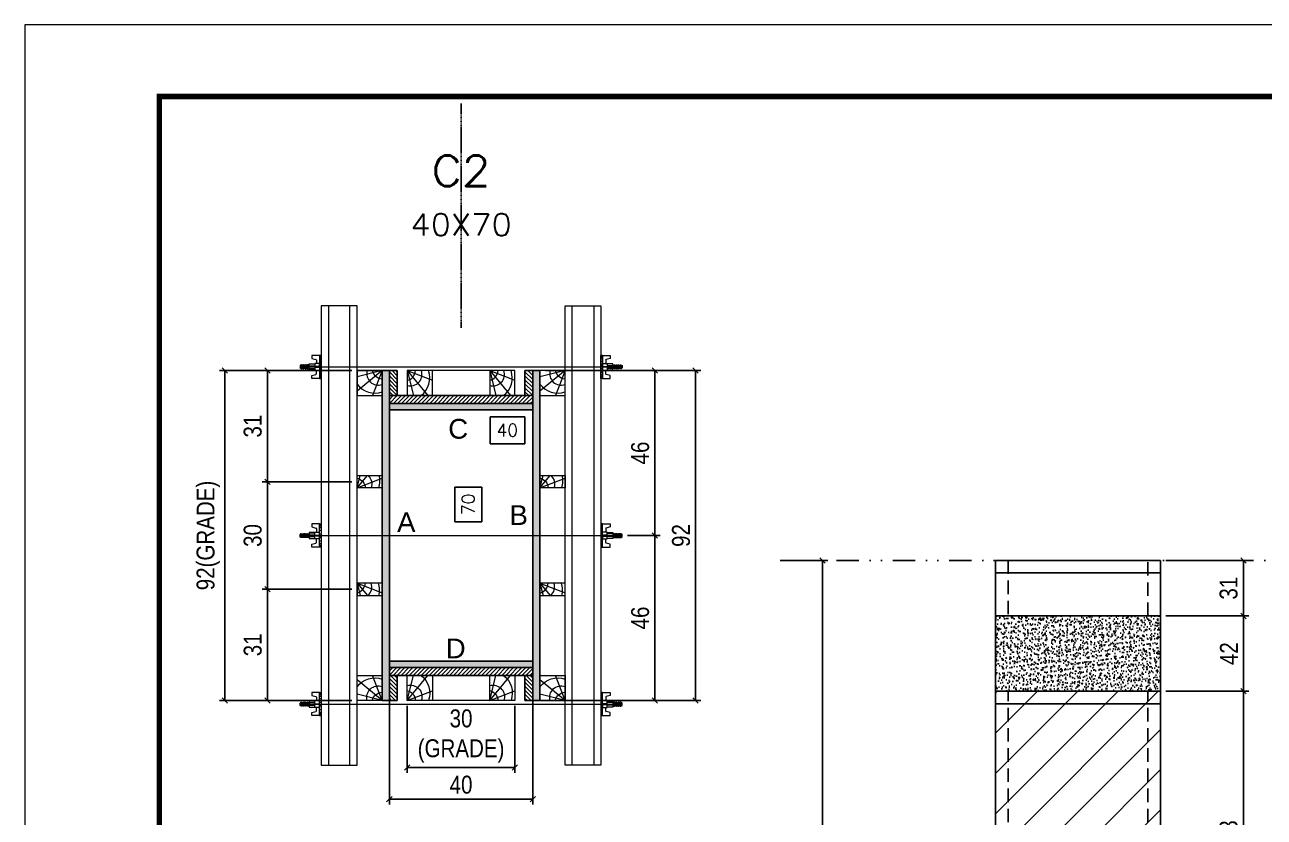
# Model space of a CAD drawing. Extents: x 2949 to 9203, y -16089 to 12527.
# Drawn here: x 2949 to 3640, y 2896 to 3338 of the extents above; entities that cross this region are included whole.
import ezdxf
from ezdxf.enums import TextEntityAlignment as Align

# ---------------------------------------------------------------- set-up
doc = ezdxf.new("R2010")
doc.units = 0
for name, pattern in [('DASHED', [0.75, 0.5, -0.25]), ('DIVIDE2', [0.625, 0.25, -0.125, 0, -0.125, 0, -0.125]), ('HIDDEN', [0.375, 0.25, -0.125])]:
    doc.linetypes.add(name, pattern=pattern)
for name, color, linetype in [('CHAPA', 1, 'Continuous'), ('COTA', 241, 'Continuous'), ('cotas', 4, 'Continuous'), ('MEIO_PONT', 93, 'Continuous'), ('Nível', 160, 'Continuous'), ('Painéis', 200, 'Continuous'), ('SARR_2.2x7', 40, 'Continuous'), ('SARRAFO', 251, 'Continuous'), ('Sarrafo de Pressão', 42, 'HIDDEN'), ('Texto de Titulo', 7, 'Continuous'), ('Texto Qtd Sarr', 242, 'Continuous'), ('TEXTO_GERAL', 7, 'Continuous')]:
    doc.layers.add(name, color=color, linetype=linetype)
for name, color, linetype, lineweight in [('Folhas', 255, 'Continuous', 9), ('Hachura', 251, 'Continuous', 9), ('Madeira', 126, 'Continuous', 18), ('Perfil Metálico', 224, 'Continuous', 18), ('SARRAFO DE PRESSAO', 251, 'DASHED', 9), ('Texto Seção', 7, 'Continuous', 15)]:
    doc.layers.add(name, color=color, linetype=linetype, lineweight=lineweight)
doc.styles.add('ARIAL', font='arial.ttf')
doc.styles.add('COTA TECNICA', font='techl___.ttf', dxfattribs={"height": 10})
doc.styles.add('COTA TECNICA 2X', font='techl___.ttf', dxfattribs={"height": 10})
doc.styles.add('COTA TECNICA-50', font='techl___.ttf', dxfattribs={"height": 10})
doc.styles.add('ROMANS', font='romans.shx')
doc.dimstyles.new('COTA PAINEL-50', dxfattribs={"dimtxt": 10, "dimasz": 3, "dimexe": 3, "dimexo": 3, "dimgap": 3, "dimtad": 1, "dimdec": 1, "dimzin": 12, "dimdsep": 46, "dimtxsty": 'COTA TECNICA-50', "dimblk1": 'OBLIQUE', "dimblk2": 'OBLIQUE', "dimsah": 1, "dimcen": 0.9, "dimclrd": 4, "dimclre": 4, "dimclrt": 240, "dimadec": 1, "dimazin": 3, "dimtfac": 1, "dimtdec": 1, "dimtmove": 0, "dimatfit": 3, "dimfxl": 1, "dimtolj": 1, "dimtzin": 12, "dimarcsym": 0})
doc.dimstyles.new('PAINEL', dxfattribs={"dimtxt": 10, "dimasz": 3, "dimexe": 3, "dimexo": 3, "dimgap": 3, "dimtad": 1, "dimdec": 1, "dimzin": 12, "dimdsep": 46, "dimtxsty": 'COTA TECNICA', "dimblk1": 'OBLIQUE', "dimblk2": 'OBLIQUE', "dimsah": 1, "dimcen": 0.9, "dimclrd": 4, "dimclre": 4, "dimclrt": 240, "dimadec": 1, "dimazin": 3, "dimtfac": 1, "dimtdec": 1, "dimtmove": 0, "dimatfit": 3, "dimfxl": 1, "dimtolj": 1, "dimtzin": 12, "dimarcsym": 0})
doc.dimstyles.new('SECAO PILAR', dxfattribs={"dimtxt": 10, "dimasz": 3, "dimexe": 3, "dimexo": 3, "dimgap": 3, "dimtad": 1, "dimdec": 1, "dimlfac": 0.5, "dimzin": 12, "dimdsep": 46, "dimtxsty": 'COTA TECNICA 2X', "dimblk1": 'OBLIQUE', "dimblk2": 'OBLIQUE', "dimsah": 1, "dimcen": 0.9, "dimclrd": 256, "dimclre": 256, "dimclrt": 256, "dimadec": 1, "dimazin": 3, "dimtfac": 1, "dimtdec": 1, "dimtmove": 0, "dimatfit": 3, "dimfxl": 1, "dimtolj": 1, "dimtzin": 12, "dimarcsym": 0})
doc.dimstyles.new('SECÇÃO 2', dxfattribs={"dimtxt": 7, "dimasz": 6, "dimexe": 0.18, "dimexo": 2, "dimgap": -4, "dimtad": 3, "dimdec": 1, "dimlfac": 0.5, "dimzin": 12, "dimdsep": 46, "dimtxsty": 'ROMANS', "dimblk": 'ARCHTICK', "dimcen": 0.09, "dimse1": 1, "dimse2": 1, "dimsd1": 1, "dimsd2": 1, "dimclrd": 180, "dimclre": 5, "dimclrt": 1, "dimadec": 0, "dimazin": 3, "dimtfac": 1, "dimtdec": 1, "dimtofl": 0, "dimtmove": 0, "dimatfit": 3, "dimldrblk": 'ARCHTICK', "dimfxl": 1, "dimtolj": 1, "dimtzin": 0, "dimarcsym": 0})

# ---------------------------------------------------------------- blocks, each defined once
blk = doc.blocks.new('9999999999')
at = {"layer": 'Folhas'}
blk.add_lwpolyline([(98138.98, 34190.21), (99623.98, 34190.21), (99623.98, 35240.21), (98138.98, 35240.21)], close=True, dxfattribs=at)
at = {"layer": 'Folhas', "color": 30, "const_width": 3}
blk.add_lwpolyline([(98213.98, 34230.21), (99583.98, 34230.21), (99583.98, 35200.21), (98213.98, 35200.21)], close=True, dxfattribs=at)
blk = doc.blocks.new('*D1124')
at = {"layer": 'COTA', "color": 180, "lineweight": -2, "transparency": 16777216}
for p, q in [((3203.84, 3080.35), (3188.84, 3080.35)), ((3188.84, 3080.35), (3188.84, 3061.01)), ((3203.84, 3061.01), (3203.84, 3080.35)), ((3188.84, 3061.01), (3203.84, 3061.01))]:
    blk.add_line(p, q, dxfattribs=at)
at = {"layer": 'Defpoints', "color": 0, "transparency": 16777216}
for p in [(3152.33, 3123.31), (3152.33, 2983.31), (3207.84, 2983.31)]:
    blk.add_point(p, dxfattribs=at)
at = {"layer": 'COTA', "color": 1, "transparency": 16777216, "insert": (3196.34, 3070.68), "char_height": 7, "attachment_point": 5, "rotation": 90, "style": 'ROMANS'}
blk.add_mtext('\\A1;70', dxfattribs=at)
blk = doc.blocks.new('_ArchTick')
at = {"color": 0, "linetype": 'ByBlock', "const_width": 0.15}
blk.add_lwpolyline([(-0.5, -0.5), (0.5, 0.5)], dxfattribs=at)
blk = doc.blocks.new('_Oblique')
at = {"color": 0, "linetype": 'ByBlock', "lineweight": -2}
blk.add_line((-0.5, -0.5), (0.5, 0.5), dxfattribs=at)
blk = doc.blocks.new('*D1125')
at = {"layer": 'COTA', "lineweight": -2, "transparency": 16777216}
for p, q in [((3239.33, 3145.31), (3326.1, 3145.31)), ((3323.1, 3145.31), (3323.1, 2961.31)), ((3239.33, 2961.31), (3326.1, 2961.31))]:
    blk.add_line(p, q, dxfattribs=at)
at = {"layer": 'Defpoints', "color": 0, "transparency": 16777216}
for p in [(3236.33, 3145.31), (3236.33, 2961.31), (3323.1, 2961.31)]:
    blk.add_point(p, dxfattribs=at)
at = {"layer": 'COTA', "lineweight": -2, "transparency": 16777216, "xscale": 3, "yscale": 3, "zscale": 3}
for p, rotation in [((3323.1, 3145.31), 90), ((3323.1, 2961.31), 270)]:
    blk.add_blockref('_Oblique', p, dxfattribs=dict(at, rotation=rotation))
at = {"layer": 'COTA', "transparency": 16777216, "insert": (3315.02, 3053.31), "char_height": 10, "attachment_point": 5, "rotation": 90, "style": 'COTA TECNICA 2X'}
blk.add_mtext('\\A1;92', dxfattribs=at)
blk = doc.blocks.new('*D1126')
at = {"layer": 'COTA', "lineweight": -2, "transparency": 16777216}
for p, q in [((3273.33, 3145.31), (3303.33, 3145.31)), ((3300.33, 3145.31), (3300.33, 3053.31)), ((3285.13, 3053.31), (3303.33, 3053.31))]:
    blk.add_line(p, q, dxfattribs=at)
at = {"layer": 'Defpoints', "color": 0, "transparency": 16777216}
for p in [(3270.33, 3145.31), (3282.13, 3053.31), (3300.33, 3053.31)]:
    blk.add_point(p, dxfattribs=at)
at = {"layer": 'COTA', "lineweight": -2, "transparency": 16777216, "xscale": 3, "yscale": 3, "zscale": 3}
for p, rotation in [((3300.33, 3145.31), 90), ((3300.33, 3053.31), 270)]:
    blk.add_blockref('_Oblique', p, dxfattribs=dict(at, rotation=rotation))
at = {"layer": 'COTA', "transparency": 16777216, "insert": (3292.23, 3099.31), "char_height": 10, "attachment_point": 5, "rotation": 90, "style": 'COTA TECNICA 2X'}
blk.add_mtext('\\A1;46', dxfattribs=at)
blk = doc.blocks.new('*D1127')
at = {"layer": 'COTA', "lineweight": -2, "transparency": 16777216}
for p, q in [((3285.13, 3053.31), (3303.33, 3053.31)), ((3300.33, 2961.31), (3300.33, 3053.31)), ((3273.33, 2961.31), (3303.33, 2961.31))]:
    blk.add_line(p, q, dxfattribs=at)
at = {"layer": 'Defpoints', "color": 0, "transparency": 16777216}
for p in [(3282.13, 3053.31), (3300.33, 3053.31), (3270.33, 2961.31)]:
    blk.add_point(p, dxfattribs=at)
at = {"layer": 'COTA', "lineweight": -2, "transparency": 16777216, "xscale": 3, "yscale": 3, "zscale": 3}
for p, rotation in [((3300.33, 3053.31), 90), ((3300.33, 2961.31), 270)]:
    blk.add_blockref('_Oblique', p, dxfattribs=dict(at, rotation=rotation))
at = {"layer": 'COTA', "transparency": 16777216, "insert": (3292.23, 3007.31), "char_height": 10, "attachment_point": 5, "rotation": 90, "style": 'COTA TECNICA 2X'}
blk.add_mtext('\\A1;46', dxfattribs=at)
blk = doc.blocks.new('*D1128')
at = {"layer": 'COTA', "color": 180, "lineweight": -2, "transparency": 16777216}
for p, q in [((3227.83, 3119.52), (3208.5, 3119.52)), ((3208.5, 3119.52), (3208.5, 3104.52)), ((3227.83, 3104.52), (3227.83, 3119.52)), ((3208.5, 3104.52), (3227.83, 3104.52))]:
    blk.add_line(p, q, dxfattribs=at)
at = {"layer": 'Defpoints', "color": 0, "transparency": 16777216}
for p in [(3152.33, 3123.31), (3232.33, 3123.31), (3232.33, 3100.52)]:
    blk.add_point(p, dxfattribs=at)
at = {"layer": 'COTA', "color": 1, "transparency": 16777216, "insert": (3218.16, 3112.02), "char_height": 7, "attachment_point": 5, "style": 'ROMANS'}
blk.add_mtext('\\A1;40', dxfattribs=at)
blk = doc.blocks.new('titulo1')
at = {"layer": 'Defpoints', "color": 252, "linetype": 'HIDDEN', "ltscale": 2}
blk.add_line((0, 0), (0, 125), dxfattribs=at)
at = {"layer": 'Defpoints', "style": 'ROMANS', "oblique": 15}
blk.add_attdef('FOLHA', text='', height=10, dxfattribs=at).set_placement((0, 15.58), align=Align.MIDDLE_CENTER)
at = {"layer": 'Texto Qtd Sarr', "color": 3, "style": 'ROMANS', "oblique": 15}
for tag, height, p in [('TITULO', 17, (0, 71.45)), ('SEÇÃO', 12, (0, 41.55))]:
    blk.add_attdef(tag, text='', height=height, dxfattribs=at).set_placement(p, align=Align.MIDDLE_CENTER)
blk = doc.blocks.new('PONTALETE')
at = {"layer": 'Madeira'}
for q in [(2.71, 7), (7, 5.76), (7, 1.74)]:
    blk.add_line((0, 0), q, dxfattribs=at)
blk.add_lwpolyline([(0, 0), (7, 0), (7, 7), (0, 7)], close=True, dxfattribs=at)
for centre, radius, start, end in [((2.04, 0.06), 6.23, 37.2818, 109.0913), ((1.09, 0.9), 3.19, 343.603, 109.9847), ((-0.21, -0.78), 3.09, 14.6322, 86.0383)]:
    blk.add_arc(centre, radius, start, end, dxfattribs=at)
blk = doc.blocks.new('*D1129')
at = {"layer": 'COTA', "lineweight": -2, "transparency": 16777216}
for p, q in [((3131.33, 3145.31), (3057.55, 3145.31)), ((3060.55, 3145.31), (3060.55, 2961.31)), ((3131.33, 2961.31), (3057.55, 2961.31))]:
    blk.add_line(p, q, dxfattribs=at)
at = {"layer": 'Defpoints', "color": 0, "transparency": 16777216}
for p in [(3134.33, 3145.31), (3060.55, 2961.31), (3134.33, 2961.31)]:
    blk.add_point(p, dxfattribs=at)
at = {"layer": 'COTA', "lineweight": -2, "transparency": 16777216, "xscale": 3, "yscale": 3, "zscale": 3}
for p, rotation in [((3060.55, 3145.31), 90), ((3060.55, 2961.31), 270)]:
    blk.add_blockref('_Oblique', p, dxfattribs=dict(at, rotation=rotation))
at = {"layer": 'COTA', "transparency": 16777216, "insert": (3051.33, 3053.31), "char_height": 10, "attachment_point": 5, "rotation": 90, "style": 'COTA TECNICA 2X'}
blk.add_mtext('\\A1;92(GRADE)', dxfattribs=at)
blk = doc.blocks.new('MEIO PONTALETE')
at = {"layer": 'Madeira'}
for q in [(2.71, 7), (3.5, 2.88), (3.5, 0.87)]:
    blk.add_line((0, 0), q, dxfattribs=at)
blk.add_lwpolyline([(0, 0), (3.5, 0), (3.5, 7), (0, 7)], close=True, dxfattribs=at)
for centre, radius, start, end in [((2.04, 0.06), 6.23, 76.4499, 109.0913), ((1.09, 0.9), 3.19, 40.9063, 109.9847), ((-0.21, -0.78), 3.09, 14.6322, 86.0383)]:
    blk.add_arc(centre, radius, start, end, dxfattribs=at)
blk = doc.blocks.new('*D1149')
at = {"layer": 'COTA', "lineweight": -2, "transparency": 16777216}
for p, q in [((3131.33, 3023.31), (3081.39, 3023.31)), ((3084.39, 3023.31), (3084.39, 2961.31)), ((3131.33, 2961.31), (3081.39, 2961.31))]:
    blk.add_line(p, q, dxfattribs=at)
at = {"layer": 'Defpoints', "color": 0, "transparency": 16777216}
for p in [(3134.33, 3023.31), (3084.39, 2961.31), (3134.33, 2961.31)]:
    blk.add_point(p, dxfattribs=at)
at = {"layer": 'COTA', "lineweight": -2, "transparency": 16777216, "xscale": 3, "yscale": 3, "zscale": 3}
for p, rotation in [((3084.39, 3023.31), 90), ((3084.39, 2961.31), 270)]:
    blk.add_blockref('_Oblique', p, dxfattribs=dict(at, rotation=rotation))
at = {"layer": 'COTA', "transparency": 16777216, "insert": (3076.17, 2992.31), "char_height": 10, "attachment_point": 5, "rotation": 90, "style": 'COTA TECNICA 2X'}
blk.add_mtext('\\A1;31', dxfattribs=at)
blk = doc.blocks.new('C')
at = {"layer": 'Hachura', "color": 0}
for p, q in [((0, 3.22), (0, -3.22)), ((0.45, 3.22), (0, 3.22)), ((0.46, 3.16), (0, 3.16)), ((0.46, 3.05), (0, 3.05)), ((0.46, 2.88), (0, 2.88)), ((0, 2.75), (0, -1.16)), ((0.46, 2.65), (0, 2.65)), ((0.46, 2.23), (0, 2.23)), ((0.46, 1.51), (0, 1.51)), ((0.39, 0.49), (0.17, 0.49)), ((0.45, -3.23), (0.45, 3.22)), ((0.45, 3.22), (2.58, 3.22)), ((1.74, 0.97), (0.45, 0.97)), ((1.45, 0.1), (0.45, 0.1)), ((1.35, 1.94), (1.35, 0.96)), ((2.58, 2.39), (1.47, 2.09)), ((1.74, -0.97), (1.74, 0.97)), ((1.74, 0.97), (1.74, 0.84)), ((1.74, 0.97), (1.74, 0.84)), ((1.74, 0.84), (3.35, 0.84)), ((3.35, 0.45), (1.74, 0.45)), ((2.58, 3.22), (2.58, 2.39)), ((3.32, 0.84), (3.32, -0.84)), ((3.35, 0.84), (3.35, -0.84)), ((3.68, 0.45), (3.35, 0.45)), ((3.84, -0.52), (3.35, 0.45)), ((3.35, 0.06), (3.67, -0.57)), ((3.68, 0.45), (4.16, -0.52)), ((3.72, 0.5), (4.25, -0.57)), ((4.37, -0.55), (3.83, 0.53)), ((4.15, 0.45), (3.93, 0.45)), ((4.42, -0.52), (3.93, 0.45)), ((4.15, 0.45), (4.26, 0.45)), ((4.26, 0.45), (4.74, -0.52)), ((4.3, 0.5), (4.83, -0.57)), ((4.95, -0.55), (4.41, 0.53)), ((4.51, 0.45), (4.84, 0.45)), ((5, -0.52), (4.51, 0.45)), ((4.84, 0.45), (5.32, -0.52)), ((4.88, 0.5), (5.41, -0.57)), ((5.53, -0.55), (4.99, 0.53)), ((5.58, -0.52), (5.09, 0.45)), ((5.42, 0.45), (5.09, 0.45)), ((5.58, -0.52), (5.09, 0.45)), ((5.42, 0.45), (5.74, -0.19)), ((5.46, 0.5), (5.74, -0.07)), ((5.74, 0.19), (5.57, 0.53)), ((5.74, 0.32), (5.68, 0.45)), ((5.68, 0.45), (5.74, 0.45)), ((5.74, 0.45), (5.9, 0.29)), ((5.74, 0.45), (5.74, -0.52)), ((5.9, -0.36), (5.9, 0.29)), ((0.45, 0), (0, 0)), ((0.46, -1.52), (0, -1.52)), ((0.46, -2.23), (0, -2.23)), ((0.46, -2.65), (0, -2.65)), ((0.46, -2.88), (0, -2.88)), ((0.46, -3.05), (0, -3.05)), ((0.46, -3.16), (0, -3.16)), ((0, -3.22), (2.57, -3.22)), ((0.08, -0.48), (0.29, -0.48)), ((0.29, -0.48), (0.4, -0.48)), ((0.45, 0), (0.45, -0.97)), ((0.45, -0.16), (1.45, -0.16)), ((0.45, -0.65), (0.45, -0.32)), ((0.45, -3.23), (0.45, -0.65)), ((0.45, -0.97), (1.74, -0.97)), ((1.35, -1.94), (1.35, -0.97)), ((2.58, -2.39), (1.47, -2.1)), ((3.35, -0.32), (1.74, -0.32)), ((3.35, -0.84), (1.74, -0.84)), ((2.58, -3.23), (2.58, -2.39)), ((3.35, -0.07), (3.58, -0.52)), ((3.35, -0.52), (3.58, -0.52)), ((3.84, -0.52), (4.16, -0.52)), ((4.42, -0.52), (4.74, -0.52)), ((4.63, -0.52), (4.74, -0.52)), ((5, -0.52), (5.32, -0.52)), ((5.58, -0.52), (5.74, -0.52)), ((5.74, -0.52), (5.9, -0.36)), ((5.74, -0.52), (5.74, -0.52))]:
    blk.add_line(p, q, dxfattribs=at)
for centre, radius, start, end in [((1.52, 1.94), 0.161, 104.7436, 180), ((1.44, -0.03), 0.129, 272.695, 87.305), ((3.81, 0.39), 0.143, 25.5688, 154.4312), ((4.39, 0.39), 0.143, 25.5688, 154.4312), ((4.97, 0.39), 0.143, 25.5688, 154.4312), ((5.55, 0.39), 0.143, 25.5688, 154.4312), ((0.17, -0.37), 0.174, 221.744, 317.8592), ((1.52, -1.94), 0.161, 180, 255.2564), ((3.71, -0.4), 0.174, 222.1408, 318.256), ((4.29, -0.4), 0.174, 222.1408, 318.256), ((4.87, -0.4), 0.174, 222.1408, 318.256), ((5.45, -0.4), 0.174, 222.1408, 318.256), ((5.61, -0.4), 0.174, 317.8592, 318.256)]:
    blk.add_arc(centre, radius, start, end, dxfattribs=at)
blk = doc.blocks.new('*D1150')
at = {"layer": 'COTA', "lineweight": -2, "transparency": 16777216}
for p, q in [((3131.33, 3145.31), (3081.39, 3145.31)), ((3084.39, 3145.31), (3084.39, 3083.31)), ((3131.33, 3083.31), (3081.39, 3083.31))]:
    blk.add_line(p, q, dxfattribs=at)
at = {"layer": 'Defpoints', "color": 0, "transparency": 16777216}
for p in [(3134.33, 3145.31), (3084.39, 3083.31), (3134.33, 3083.31)]:
    blk.add_point(p, dxfattribs=at)
at = {"layer": 'COTA', "lineweight": -2, "transparency": 16777216, "xscale": 3, "yscale": 3, "zscale": 3}
for p, rotation in [((3084.39, 3145.31), 90), ((3084.39, 3083.31), 270)]:
    blk.add_blockref('_Oblique', p, dxfattribs=dict(at, rotation=rotation))
at = {"layer": 'COTA', "transparency": 16777216, "insert": (3076.17, 3114.31), "char_height": 10, "attachment_point": 5, "rotation": 90, "style": 'COTA TECNICA 2X'}
blk.add_mtext('\\A1;31', dxfattribs=at)
blk = doc.blocks.new('*D1151')
at = {"layer": 'COTA', "lineweight": -2, "transparency": 16777216}
for p, q in [((3131.33, 3083.31), (3081.39, 3083.31)), ((3084.39, 3083.31), (3084.39, 3023.31)), ((3131.33, 3023.31), (3081.39, 3023.31))]:
    blk.add_line(p, q, dxfattribs=at)
at = {"layer": 'Defpoints', "color": 0, "transparency": 16777216}
for p in [(3134.33, 3083.31), (3084.39, 3023.31), (3134.33, 3023.31)]:
    blk.add_point(p, dxfattribs=at)
at = {"layer": 'COTA', "lineweight": -2, "transparency": 16777216, "xscale": 3, "yscale": 3, "zscale": 3}
for p, rotation in [((3084.39, 3083.31), 90), ((3084.39, 3023.31), 270)]:
    blk.add_blockref('_Oblique', p, dxfattribs=dict(at, rotation=rotation))
at = {"layer": 'COTA', "transparency": 16777216, "insert": (3076.17, 3053.31), "char_height": 10, "attachment_point": 5, "rotation": 90, "style": 'COTA TECNICA 2X'}
blk.add_mtext('\\A1;30', dxfattribs=at)
blk = doc.blocks.new('*D1152')
at = {"layer": 'cotas', "color": 4, "linetype": 'ByBlock', "lineweight": -2, "transparency": 16777216}
for p, q in [((3373.19, 3039.42), (3396.91, 3039.42)), ((3393.91, 3039.42), (3393.91, 2679.42)), ((3373.19, 2679.42), (3396.91, 2679.42))]:
    blk.add_line(p, q, dxfattribs=at)
at = {"layer": 'Defpoints', "color": 0, "linetype": 'ByBlock', "transparency": 16777216}
for p in [(3370.19, 3039.42), (3370.19, 2679.42), (3393.91, 2679.42)]:
    blk.add_point(p, dxfattribs=at)
at = {"layer": 'cotas', "color": 4, "linetype": 'ByBlock', "lineweight": -2, "transparency": 16777216, "xscale": 3, "yscale": 3, "zscale": 3}
for p, rotation in [((3393.91, 3039.42), 90), ((3393.91, 2679.42), 270)]:
    blk.add_blockref('_Oblique', p, dxfattribs=dict(at, rotation=rotation))
at = {"layer": 'cotas', "color": 240, "linetype": 'ByBlock', "transparency": 16777216, "insert": (3385.69, 2871.95), "char_height": 10, "attachment_point": 5, "rotation": 90, "style": 'COTA TECNICA'}
blk.add_mtext('\\A1;360', dxfattribs=at)
blk = doc.blocks.new('*D1133')
at = {"layer": 'COTA', "color": 4, "linetype": 'ByBlock', "lineweight": -2, "transparency": 16777216}
for p, q in [((3585.36, 2966.42), (3631.6, 2966.42)), ((3628.6, 2803.42), (3628.6, 2966.42)), ((3585.36, 2803.42), (3631.6, 2803.42))]:
    blk.add_line(p, q, dxfattribs=at)
at = {"layer": 'Defpoints', "color": 0, "linetype": 'ByBlock', "transparency": 16777216}
for p in [(3582.36, 2966.42), (3628.6, 2966.42), (3582.36, 2803.42)]:
    blk.add_point(p, dxfattribs=at)
at = {"layer": 'COTA', "color": 4, "linetype": 'ByBlock', "lineweight": -2, "transparency": 16777216, "xscale": 3, "yscale": 3, "zscale": 3}
for p, rotation in [((3628.6, 2966.42), 90), ((3628.6, 2803.42), 270)]:
    blk.add_blockref('_Oblique', p, dxfattribs=dict(at, rotation=rotation))
at = {"layer": 'COTA', "color": 240, "linetype": 'ByBlock', "transparency": 16777216, "insert": (3620.38, 2884.92), "char_height": 10, "attachment_point": 5, "rotation": 90, "style": 'COTA TECNICA'}
blk.add_mtext('\\A1;163', dxfattribs=at)
blk = doc.blocks.new('*D1134')
at = {"layer": 'COTA', "color": 4, "linetype": 'ByBlock', "lineweight": -2, "transparency": 16777216}
for p, q in [((3585.36, 3008.42), (3631.6, 3008.42)), ((3628.6, 3008.42), (3628.6, 2966.42)), ((3585.36, 2966.42), (3631.6, 2966.42))]:
    blk.add_line(p, q, dxfattribs=at)
at = {"layer": 'Defpoints', "color": 0, "linetype": 'ByBlock', "transparency": 16777216}
for p in [(3582.36, 3008.42), (3582.36, 2966.42), (3628.6, 2966.42)]:
    blk.add_point(p, dxfattribs=at)
at = {"layer": 'COTA', "color": 4, "linetype": 'ByBlock', "lineweight": -2, "transparency": 16777216, "xscale": 3, "yscale": 3, "zscale": 3}
for p, rotation in [((3628.6, 3008.42), 90), ((3628.6, 2966.42), 270)]:
    blk.add_blockref('_Oblique', p, dxfattribs=dict(at, rotation=rotation))
at = {"layer": 'COTA', "color": 240, "linetype": 'ByBlock', "transparency": 16777216, "insert": (3620.53, 2987.42), "char_height": 10, "attachment_point": 5, "rotation": 90, "style": 'COTA TECNICA'}
blk.add_mtext('\\A1;42', dxfattribs=at)
blk = doc.blocks.new('*D1161')
at = {"layer": 'COTA', "lineweight": -2, "transparency": 16777216}
for p, q in [((3152.33, 2976.71), (3152.33, 2903.2)), ((3232.33, 2976.71), (3232.33, 2903.2)), ((3152.33, 2906.2), (3232.33, 2906.2))]:
    blk.add_line(p, q, dxfattribs=at)
at = {"layer": 'Defpoints', "color": 0, "transparency": 16777216}
for p in [(3152.33, 2979.71), (3232.33, 2979.71), (3232.33, 2906.2)]:
    blk.add_point(p, dxfattribs=at)
at = {"layer": 'COTA', "lineweight": -2, "transparency": 16777216, "xscale": 3, "yscale": 3, "zscale": 3, "rotation": 180}
blk.add_blockref('_Oblique', (3152.33, 2906.2), dxfattribs=at)
at = {"layer": 'COTA', "lineweight": -2, "transparency": 16777216, "xscale": 3, "yscale": 3, "zscale": 3}
blk.add_blockref('_Oblique', (3232.33, 2906.2), dxfattribs=at)
at = {"layer": 'COTA', "transparency": 16777216, "insert": (3192.33, 2914.3), "char_height": 10, "attachment_point": 5, "style": 'COTA TECNICA 2X'}
blk.add_mtext('\\A1;40', dxfattribs=at)
blk = doc.blocks.new('*D1162')
at = {"layer": 'COTA', "lineweight": -2, "transparency": 16777216}
for p, q in [((3162.33, 2958.31), (3162.33, 2920.93)), ((3222.33, 2958.31), (3222.33, 2920.93)), ((3162.33, 2923.93), (3222.33, 2923.93))]:
    blk.add_line(p, q, dxfattribs=at)
at = {"layer": 'Defpoints', "color": 0, "transparency": 16777216}
for p in [(3162.33, 2961.31), (3222.33, 2961.31), (3222.33, 2923.93)]:
    blk.add_point(p, dxfattribs=at)
at = {"layer": 'COTA', "lineweight": -2, "transparency": 16777216, "xscale": 3, "yscale": 3, "zscale": 3, "rotation": 180}
blk.add_blockref('_Oblique', (3162.33, 2923.93), dxfattribs=at)
at = {"layer": 'COTA', "lineweight": -2, "transparency": 16777216, "xscale": 3, "yscale": 3, "zscale": 3}
blk.add_blockref('_Oblique', (3222.33, 2923.93), dxfattribs=at)
at = {"layer": 'COTA', "transparency": 16777216, "insert": (3192.33, 2941.48), "char_height": 10, "attachment_point": 5, "style": 'COTA TECNICA 2X'}
blk.add_mtext('\\A1;30\\P(GRADE)', dxfattribs=at)
blk = doc.blocks.new('*D3329')
at = {"layer": 'COTA', "color": 4, "lineweight": -2, "transparency": 16777216}
for p, q in [((3585.36, 3039.42), (3631.6, 3039.42)), ((3628.6, 3008.42), (3628.6, 3039.42)), ((3585.36, 3008.42), (3631.6, 3008.42))]:
    blk.add_line(p, q, dxfattribs=at)
at = {"layer": 'Defpoints', "color": 0, "transparency": 16777216}
for p in [(3582.36, 3039.42), (3628.6, 3039.42), (3582.36, 3008.42)]:
    blk.add_point(p, dxfattribs=at)
at = {"layer": 'COTA', "color": 4, "lineweight": -2, "transparency": 16777216, "xscale": 3, "yscale": 3, "zscale": 3}
for p, rotation in [((3628.6, 3039.42), 90), ((3628.6, 3008.42), 270)]:
    blk.add_blockref('_Oblique', p, dxfattribs=dict(at, rotation=rotation))
at = {"layer": 'COTA', "color": 240, "transparency": 16777216, "insert": (3620.38, 3023.92), "char_height": 10, "attachment_point": 5, "rotation": 90, "style": 'COTA TECNICA-50'}
blk.add_mtext('\\A1;31', dxfattribs=at)

msp = doc.modelspace()

# ---------------------------------------------------------------- hatches: boundary and pattern name
at = {"layer": 'COTA', "linetype": 'ByBlock'}
h = msp.add_hatch(dxfattribs=at)
h.set_pattern_fill('AR-CONC', color=256, scale=0.03)
h.set_pattern_definition([(50, (-126085.4665, -22721.4705), (5.46554007, -0.47817257), [0.5715, -6.2865]), (355, (-126085.4665, -22721.4705), (-1.05730264, 5.73170536), [0.4572, -5.02921753]), (100.4514447, (-126085.011, -22721.5104), (4.40823741, 5.25353256), [0.48570026, -5.34270734]), (46.1842, (-126085.4665, -22719.9465), (8.13237123, -1.26126984), [0.85725, -9.42975]), (96.6355576, (-126084.789, -22720.052), (7.122124, 7.42278374), [0.7285507, -8.01406824]), (351.184151, (-126085.4665, -22719.9465), (7.122124, 7.42278374), [0.685799, -7.54379196]), (21, (-126084.7045, -22720.3275), (4.54843174, -3.06795595), [0.5715, -6.2865]), (326, (-126084.7045, -22720.3275), (1.85406085, 5.52563898), [0.4572, -5.0292]), (71.451445, (-126084.3255, -22720.583), (6.40249258, 2.45768307), [0.48570026, -5.34269813]), (37.5, (-126085.4665, -22721.4705), (0.092658098, 2.536651166), [0, -4.96824, 0, -5.1054, 0, -5.04825]), (7.5, (-126085.4665, -22721.4705), (2.004589875, 3.005417245), [0, -2.91084, 0, -4.85394, 0, -1.92405]), (327.5, (-126087.1658, -22721.4705), (4.067717855, -0.17186232), [0, -1.905, 0, -5.9436, 0, -7.8867]), (317.5, (-126087.9278, -22721.4705), (4.44387544, 0.76279473), [0, -2.4765, 0, -3.94716, 0, -5.6007])])
h.paths.add_polyline_path([(3582.36, 2966.42), (3582.36, 3008.42), (3490.36, 3008.42), (3490.36, 2966.42)])
at = {"layer": 'Hachura'}
h = msp.add_hatch(color=256, dxfattribs=at)
h.dxf.hatch_style = 1
h.paths.add_polyline_path([(3152.33, 2961.31), (3148.33, 2961.31), (3148.33, 3145.31), (3152.33, 3145.31)])
h = msp.add_hatch(color=256, dxfattribs=at)
h.dxf.hatch_style = 1
h.paths.add_polyline_path([(3152.33, 2961.31), (3148.33, 2961.31), (3148.33, 3145.31), (3152.33, 3145.31)])
h = msp.add_hatch(dxfattribs=at)
h.set_pattern_fill('ANSI31', color=256, scale=0.5, angle=90, style=0)
h.set_pattern_definition([(135, (-19739.0793, 12269.2637), (-1.12253202, -1.12253202), [])])
h.paths.add_polyline_path([(3152.33, 3131.31), (3156.73, 3131.31), (3156.73, 3145.31), (3152.33, 3145.31)])
h = msp.add_hatch(dxfattribs=at)
h.set_pattern_fill('ANSI31', color=256, scale=0.5, angle=90, style=0)
h.set_pattern_definition([(135, (-19697.0793, 12269.2637), (-1.12253202, -1.12253202), [])])
h.paths.add_polyline_path([(3232.33, 3131.31), (3227.93, 3131.31), (3227.93, 3145.31), (3232.33, 3145.31)])
h = msp.add_hatch(color=256, dxfattribs=at)
h.dxf.hatch_style = 1
h.paths.add_polyline_path([(3232.33, 2961.31), (3236.33, 2961.31), (3236.33, 3145.31), (3232.33, 3145.31)])
h = msp.add_hatch(color=256, dxfattribs=at)
h.dxf.hatch_style = 1
h.paths.add_polyline_path([(3232.33, 2961.31), (3236.33, 2961.31), (3236.33, 3145.31), (3232.33, 3145.31)])
h = msp.add_hatch(dxfattribs=at)
h.set_pattern_fill('ANSI31', color=256, scale=0.5, style=0)
h.set_pattern_definition([(45, (12326.2807, 26056.32), (-1.12253202, 1.12253202), [])])
h.paths.add_polyline_path([(3232.33, 3126.91), (3232.33, 3131.31), (3152.33, 3131.31), (3152.33, 3126.91)])
h = msp.add_hatch(color=256, dxfattribs=at)
h.dxf.hatch_style = 1
h.paths.add_polyline_path([(3152.33, 3126.91), (3152.33, 3123.31), (3232.33, 3123.31), (3232.33, 3126.91)])
h = msp.add_hatch(color=256, dxfattribs=at)
h.dxf.hatch_style = 1
h.paths.add_polyline_path([(3152.33, 3126.91), (3152.33, 3123.31), (3232.33, 3123.31), (3232.33, 3126.91)])
h = msp.add_hatch(color=256, dxfattribs=at)
h.dxf.hatch_style = 1
h.paths.add_polyline_path([(3152.33, 2983.31), (3152.33, 2979.71), (3232.33, 2979.71), (3232.33, 2983.31)])
h = msp.add_hatch(color=256, dxfattribs=at)
h.dxf.hatch_style = 1
h.paths.add_polyline_path([(3152.33, 2983.31), (3152.33, 2979.71), (3232.33, 2979.71), (3232.33, 2983.31)])
h = msp.add_hatch(dxfattribs=at)
h.set_pattern_fill('ANSI31', color=256, scale=0.5, style=0)
h.set_pattern_definition([(45, (12326.2807, 26082.32), (-1.12253202, 1.12253202), [])])
h.paths.add_polyline_path([(3232.33, 2979.71), (3232.33, 2975.31), (3152.33, 2975.31), (3152.33, 2979.71)])
h = msp.add_hatch(dxfattribs=at)
h.set_pattern_fill('ANSI31', color=256, scale=0.5, angle=90, style=0)
h.set_pattern_definition([(135, (-19739.0793, 12464.2637), (-1.12253202, -1.12253202), [])])
h.paths.add_polyline_path([(3152.33, 2975.31), (3156.73, 2975.31), (3156.73, 2961.31), (3152.33, 2961.31)])
h = msp.add_hatch(dxfattribs=at)
h.set_pattern_fill('ANSI31', color=256, scale=0.5, angle=90, style=0)
h.set_pattern_definition([(135, (-19697.0793, 12464.2637), (-1.12253202, -1.12253202), [])])
h.paths.add_polyline_path([(3232.33, 2975.31), (3227.93, 2975.31), (3227.93, 2961.31), (3232.33, 2961.31)])
at = {"layer": 'Hachura', "linetype": 'ByBlock'}
h = msp.add_hatch(dxfattribs=at)
h.set_pattern_fill('ANSI31', color=256, scale=5)
h.set_pattern_definition([(45, (0, -31), (-11.22532, 11.22532), [])])
h.paths.add_polyline_path([(3490.36, 2803.42), (3582.36, 2803.42), (3582.36, 2966.42), (3490.36, 2966.42)])

# ---------------------------------------------------------------- linework, layer by layer
at = {"layer": 'CHAPA'}
for points in [[(3152.33, 2961.31), (3148.33, 2961.31), (3148.33, 3145.31), (3152.33, 3145.31)], [(3152.33, 2961.31), (3148.33, 2961.31), (3148.33, 3145.31), (3152.33, 3145.31)], [(3232.33, 2961.31), (3236.33, 2961.31), (3236.33, 3145.31), (3232.33, 3145.31)], [(3232.33, 2961.31), (3236.33, 2961.31), (3236.33, 3145.31), (3232.33, 3145.31)], [(3152.33, 3126.91), (3152.33, 3123.31), (3232.33, 3123.31), (3232.33, 3126.91)], [(3152.33, 3126.91), (3152.33, 3123.31), (3232.33, 3123.31), (3232.33, 3126.91)], [(3152.33, 2983.31), (3152.33, 2979.71), (3232.33, 2979.71), (3232.33, 2983.31)], [(3152.33, 2983.31), (3152.33, 2979.71), (3232.33, 2979.71), (3232.33, 2983.31)]]:
    msp.add_lwpolyline(points, close=True, dxfattribs=at)
at = {"layer": 'COTA', "linetype": 'ByBlock'}
msp.add_lwpolyline([(3490.36, 2966.42), (3582.36, 2966.42), (3582.36, 3008.42), (3490.36, 3008.42)], close=True, dxfattribs=at)
at = {"layer": 'Hachura'}
for p, q in [((3103.53, 3147.31), (3277.33, 3147.32)), ((3103.53, 3053.31), (3277.33, 3053.3)), ((3103.53, 2959.31), (3277.33, 2959.3))]:
    msp.add_line(p, q, dxfattribs=at)
at = {"layer": 'Madeira'}
for points in [[(3148.33, 2961.31), (3134.33, 2961.31), (3134.33, 3145.31), (3148.33, 3145.31)], [(3162.33, 3145.31), (3162.33, 3131.31), (3222.33, 3131.31), (3222.33, 3145.31)], [(3236.33, 2961.31), (3250.33, 2961.31), (3250.33, 3145.31), (3236.33, 3145.31)], [(3162.33, 2961.31), (3162.33, 2975.31), (3222.33, 2975.31), (3222.33, 2961.31)]]:
    msp.add_lwpolyline(points, close=True, dxfattribs=at)
at = {"layer": 'Nível', "color": 4, "linetype": 'DIVIDE2', "ltscale": 50}
msp.add_line((3370.19, 3039.42), (4380.53, 3039.42), dxfattribs=at)
at = {"layer": 'Painéis'}
for p, q in [((3582.36, 3039.42), (3490.36, 3039.42)), ((3490.36, 3039.42), (3490.36, 3008.42)), ((3582.36, 3008.42), (3582.36, 3039.42)), ((3490.36, 3008.42), (3582.36, 3008.42)), ((3582.36, 2966.42), (3490.36, 2966.42))]:
    msp.add_line(p, q, dxfattribs=at)
for points in [[(3232.33, 3123.31), (3152.33, 3123.31), (3152.33, 2983.31), (3232.33, 2983.31)], [(3490.36, 2803.42), (3582.36, 2803.42), (3582.36, 2966.42), (3490.36, 2966.42)]]:
    msp.add_lwpolyline(points, close=True, dxfattribs=at)
at = {"layer": 'Perfil Metálico'}
for points in [[(3114.33, 2925.31), (3134.33, 2925.31), (3134.33, 3181.31), (3114.33, 3181.31)], [(3130.33, 3181.31), (3118.33, 3181.31), (3118.33, 2925.31), (3130.33, 2925.31)], [(3270.33, 2925.31), (3250.33, 2925.31), (3250.33, 3181.31), (3270.33, 3181.31)], [(3254.33, 3181.31), (3266.33, 3181.31), (3266.33, 2925.31), (3254.33, 2925.31)]]:
    msp.add_lwpolyline(points, close=True, dxfattribs=at)
at = {"layer": 'SARR_2.2x7'}
for p, q in [((3582.36, 3032.42), (3490.36, 3032.42)), ((3490.36, 2959.42), (3582.36, 2959.42))]:
    msp.add_line(p, q, dxfattribs=at)
at = {"layer": 'SARRAFO'}
for points in [[(3156.73, 3145.31), (3156.73, 3131.31), (3152.33, 3131.31), (3152.33, 3145.31)], [(3227.93, 3145.31), (3227.93, 3131.31), (3232.33, 3131.31), (3232.33, 3145.31)], [(3152.33, 3131.31), (3232.33, 3131.31), (3232.33, 3126.91), (3152.33, 3126.91)], [(3152.33, 2975.31), (3232.33, 2975.31), (3232.33, 2979.71), (3152.33, 2979.71)], [(3156.73, 2961.31), (3156.73, 2975.31), (3152.33, 2975.31), (3152.33, 2961.31)], [(3227.93, 2961.31), (3227.93, 2975.31), (3232.33, 2975.31), (3232.33, 2961.31)]]:
    msp.add_lwpolyline(points, close=True, dxfattribs=at)
at = {"layer": 'Sarrafo de Pressão', "ltscale": 30}
for p, q in [((3497.36, 3039.42), (3497.36, 3008.42)), ((3575.36, 3008.42), (3575.36, 3039.42)), ((3497.36, 2803.42), (3497.36, 2966.42)), ((3575.36, 2803.42), (3575.36, 2966.42))]:
    msp.add_line(p, q, dxfattribs=at)

# ---------------------------------------------------------------- block references
at = {"layer": 'Hachura', "linetype": 'Continuous', "yscale": 2, "zscale": 2, "rotation": 180}
for p, xscale in [((3114.33, 3147.31), 2), ((3270.33, 3147.31), -2)]:
    msp.add_blockref('C', p, dxfattribs=dict(at, xscale=xscale))
at = {"layer": 'Hachura', "linetype": 'Continuous', "yscale": 2, "zscale": 2}
for p, xscale in [((3114.33, 3053.31), -2), ((3270.33, 3053.31), 2), ((3114.33, 2959.31), -2), ((3270.33, 2959.31), 2)]:
    msp.add_blockref('C', p, dxfattribs=dict(at, xscale=xscale))
at = {"layer": 'MEIO_PONT'}
for name, p, xscale, yscale, zscale, rotation in [('PONTALETE', (3148.33, 3145.31), 2, 2, 2, 180), ('PONTALETE', (3162.33, 3145.31), 2, 2, 2, 270), ('PONTALETE', (3208.33, 3145.31), 2, 2, 2, 270), ('PONTALETE', (3250.33, 3145.31), 2, 2, 2, 180), ('MEIO PONTALETE', (3134.33, 3079.81), -1.999999997962732, 1.999999997962732, 1.999999997962732, 270), ('MEIO PONTALETE', (3236.33, 3079.81), -1.999999997962732, 1.999999997962732, 1.999999997962732, 270), ('MEIO PONTALETE', (3134.33, 3026.81), 1.999999997962732, 1.999999997962732, 1.999999997962732, 270), ('MEIO PONTALETE', (3236.33, 3026.81), 1.999999997962732, 1.999999997962732, 1.999999997962732, 270), ('PONTALETE', (3162.33, 2961.31), -2, 2, 2, 270), ('PONTALETE', (3208.33, 2961.31), -2, 2, 2, 270)]:
    msp.add_blockref(name, p, dxfattribs=dict(at, xscale=xscale, yscale=yscale, zscale=zscale, rotation=rotation))
at = {"layer": 'MEIO_PONT', "xscale": -2, "yscale": 2, "zscale": 2}
for p in [(3148.33, 2961.31), (3250.33, 2961.31)]:
    msp.add_blockref('PONTALETE', p, dxfattribs=at)
at = {"layer": 'SARRAFO DE PRESSAO', "color": 6, "linetype": 'ByBlock'}
msp.add_blockref('9999999999', (-95189.94, -31902.07), dxfattribs=at)
at = {"layer": 'Texto Seção'}
ref = msp.add_blockref('titulo1', (3192.33, 3169.19), dxfattribs=at)
ref.add_attrib('TITULO', 'C2', dxfattribs={"layer": 'Texto de Titulo', "color": 7, "height": 17, "style": 'ROMANS', "width": 1.1}).set_placement((3192.33, 3256.69), align=Align.MIDDLE_CENTER)
ref.add_attrib('SEÇÃO', '40X70', dxfattribs={"layer": 'Texto de Titulo', "color": 7, "height": 12, "style": 'ROMANS', "width": 1.1}).set_placement((3192.33, 3226.69), align=Align.MIDDLE_CENTER)

# ---------------------------------------------------------------- texts
at = {"layer": 'TEXTO_GERAL', "style": 'ARIAL'}
for s, p in [('C', (3190.74, 3112.81)), ('B', (3224.5, 3064.67)), ('A', (3161.79, 3060.76)), ('D', (3189.33, 2990.31))]:
    msp.add_text(s, height=11, dxfattribs=at).set_placement(p, align=Align.MIDDLE_CENTER)

# ---------------------------------------------------------------- dimensions: what is measured, and where the dimension line sits
at = {"layer": 'COTA'}
dim = msp.add_linear_dim(base=(3060.55, 2961.31), p1=(3134.33, 3145.31), p2=(3134.33, 2961.31), angle=270, text='<>(GRADE)', dimstyle='SECAO PILAR', dxfattribs=at)
dim.commit()
dim.dimension.update_dxf_attribs({"geometry": '*D1129', "text_midpoint": (3051.33, 3053.31)})
for base, p1, p2, angle, dimstyle, picture, middle in [((3084.39, 3083.31), (3134.33, 3145.31), (3134.33, 3083.31), 270, 'SECAO PILAR', '*D1150', (3076.17, 3114.31)), ((3323.1, 2961.31), (3236.33, 3145.31), (3236.33, 2961.31), 270, 'SECAO PILAR', '*D1125', (3315.02, 3053.31)), ((3300.33, 3053.31), (3270.33, 3145.31), (3282.13, 3053.31), 270, 'SECAO PILAR', '*D1126', (3292.23, 3099.31)), ((3084.39, 3023.31), (3134.33, 3083.31), (3134.33, 3023.31), 270, 'SECAO PILAR', '*D1151', (3076.17, 3053.31)), ((3300.33, 3053.31), (3270.33, 2961.31), (3282.13, 3053.31), 90, 'SECAO PILAR', '*D1127', (3292.23, 3007.31)), ((3628.6, 3039.42), (3582.36, 3008.42), (3582.36, 3039.42), 90, 'COTA PAINEL-50', '*D3329', (3620.38, 3023.92)), ((3084.39, 2961.31), (3134.33, 3023.31), (3134.33, 2961.31), 270, 'SECAO PILAR', '*D1149', (3076.17, 2992.31))]:
    dim = msp.add_linear_dim(base=base, p1=p1, p2=p2, angle=angle, dimstyle=dimstyle, dxfattribs=at)
    dim.commit()
    dim.dimension.update_dxf_attribs({"geometry": picture, "text_midpoint": middle})
dim = msp.add_linear_dim(base=(3207.84, 2983.31), p1=(3152.33, 3123.31), p2=(3152.33, 2983.31), angle=270, dimstyle='SECÇÃO 2', dxfattribs=at)
dim.commit()
dim.dimension.update_dxf_attribs({"geometry": '*D1124', "text_midpoint": (3207.84, 3070.68), "dimtype": 160})
dim = msp.add_linear_dim(base=(3232.33, 3100.52), p1=(3152.33, 3123.31), p2=(3232.33, 3123.31), dimstyle='SECÇÃO 2', dxfattribs=at)
dim.commit()
dim.dimension.update_dxf_attribs({"geometry": '*D1128', "text_midpoint": (3218.16, 3100.52), "dimtype": 160})
at = {"layer": 'COTA', "linetype": 'ByBlock'}
dim = msp.add_linear_dim(base=(3628.6, 2966.42), p1=(3582.36, 3008.42), p2=(3582.36, 2966.42), angle=90, dimstyle='PAINEL', dxfattribs=at)
dim.commit()
dim.dimension.update_dxf_attribs({"geometry": '*D1134', "text_midpoint": (3620.53, 2987.42)})
at = {"layer": 'COTA'}
dim = msp.add_linear_dim(base=(3232.33, 2906.2), p1=(3152.33, 2979.71), p2=(3232.33, 2979.71), dimstyle='SECAO PILAR', dxfattribs=at)
dim.commit()
dim.dimension.update_dxf_attribs({"geometry": '*D1161', "text_midpoint": (3192.33, 2914.3)})
at = {"layer": 'COTA', "linetype": 'ByBlock'}
dim = msp.add_linear_dim(base=(3628.6, 2966.42), p1=(3582.36, 2803.42), p2=(3582.36, 2966.42), angle=90, dimstyle='PAINEL', override={"dimtmove": 1}, dxfattribs=at)
dim.commit()
dim.dimension.update_dxf_attribs({"geometry": '*D1133', "text_midpoint": (3620.38, 2884.92)})
at = {"layer": 'COTA'}
dim = msp.add_linear_dim(base=(3222.33, 2923.93), p1=(3162.33, 2961.31), p2=(3222.33, 2961.31), text='<>\\P(GRADE)', dimstyle='SECAO PILAR', dxfattribs=at)
dim.commit()
dim.dimension.update_dxf_attribs({"geometry": '*D1162', "text_midpoint": (3192.33, 2941.48)})
at = {"layer": 'cotas', "linetype": 'ByBlock'}
dim = msp.add_linear_dim(base=(3393.91, 2679.42), p1=(3370.19, 3039.42), p2=(3370.19, 2679.42), angle=90, dimstyle='PAINEL', dxfattribs=at)
dim.commit()
dim.dimension.update_dxf_attribs({"geometry": '*D1152', "text_midpoint": (3393.91, 2871.95), "dimtype": 160})

doc.saveas('drawing.dxf')
